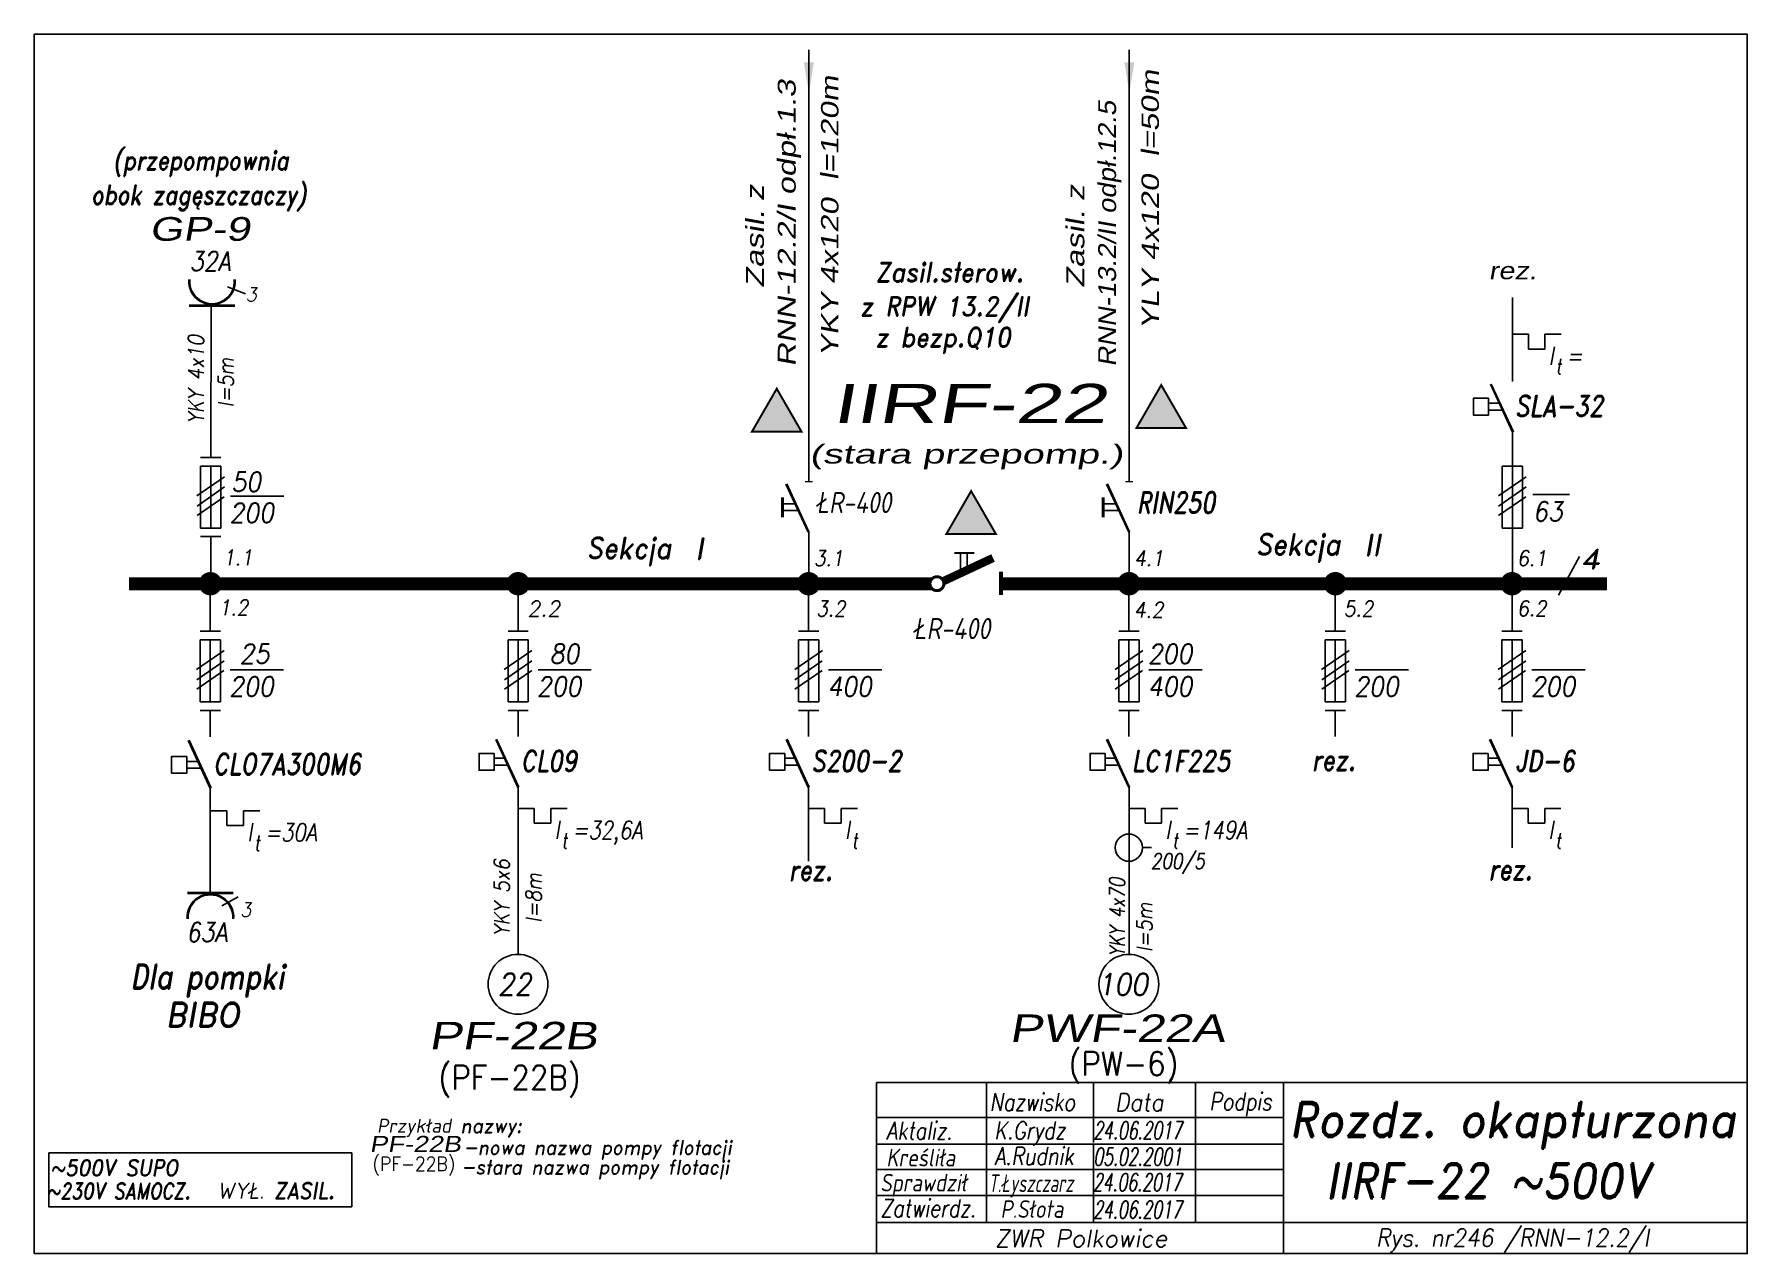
# Model space of a CAD drawing. Extents: x 0 to 295, y 0 to 210.
import ezdxf
from ezdxf.enums import TextEntityAlignment as Align

# ---------------------------------------------------------------- set-up
doc = ezdxf.new("R2010")
doc.units = 0
doc.header["$MEASUREMENT"] = 0
doc.layers.get('0').update_dxf_attribs({"linetype": 'CONTINUOUS'})
for name, color, linetype in [('LINIA', 1, 'CONTINUOUS'), ('LINIE', 4, 'CONTINUOUS'), ('napiecie zwrotne', 7, 'CONTINUOUS'), ('pole12', 7, 'CONTINUOUS')]:
    doc.layers.add(name, color=color, linetype=linetype)
doc.styles.add('ROMAND', font='romand', dxfattribs={"width": 0.8, "oblique": 15, "height": 7})
doc.styles.add('ROMANS', font='romans', dxfattribs={"width": 0.8, "oblique": 15, "height": 3})
doc.styles.get("Standard").update_dxf_attribs({"font": 'txt.shx'})
doc.styles.add('styl1', font='arial.ttf', dxfattribs={"width": 0.8, "oblique": 10, "height": 2.8})

msp = doc.modelspace()

# ---------------------------------------------------------------- hatches: boundary and pattern name
at = {"layer": 'napiecie zwrotne'}
for points in [[(132.28, 141.57), (128.02, 148.95), (123.76, 141.57)], [(198.26, 142.36), (194, 149.74), (189.73, 142.36)], [(165.76, 123.94), (161.49, 131.32), (157.23, 123.94)]]:
    msp.add_hatch(color=2, dxfattribs=at).paths.add_polyline_path(points)

# ---------------------------------------------------------------- linework, layer by layer
at = {"color": 7}
for p, q in [((133.4, 161.94), (133.4, 207.31)), ((188.59, 161.94), (188.59, 207.31)), ((33.26, 166.49), (36.37, 165.31)), ((34.55, 163.37), (26.68, 163.37)), ((34.55, 163.19), (26.68, 163.19)), ((30.46, 163.1), (30.38, 137.12)), ((254.56, 150.19), (254.56, 164.67)), ((133.4, 132.98), (133.4, 161.94)), ((188.59, 132.98), (188.59, 161.94)), ((254.58, 158.34), (257.32, 158.34)), ((257.32, 158.34), (257.32, 155.78)), ((260.18, 158.34), (262.98, 158.34)), ((260.18, 155.78), (260.18, 158.34)), ((257.32, 155.78), (260.18, 155.78)), ((250.46, 146.45), (252.27, 146.45)), ((252.81, 145.28), (250.46, 145.28)), ((254.56, 141.64), (254.56, 136.41)), ((32.13, 137.12), (28.63, 137.12)), ((133.4, 136.41), (133.4, 132.93)), ((188.59, 136.41), (188.59, 132.93)), ((254.56, 136.41), (254.56, 120.06)), ((254.56, 136.41), (254.56, 124.16)), ((32.77, 133.79), (27.99, 130.51)), ((28.63, 124.95), (28.63, 135.64)), ((28.63, 135.64), (32.13, 135.64)), ((30.38, 135.64), (30.38, 124.95)), ((30.38, 135.64), (30.38, 124.95)), ((32.13, 135.64), (32.13, 124.95)), ((256.94, 133.79), (252.17, 130.51)), ((252.81, 135.64), (256.3, 135.64)), ((252.81, 124.95), (252.81, 135.64)), ((256.3, 135.64), (256.3, 124.95)), ((28.03, 128.73), (32.75, 132.03)), ((28.03, 127.13), (32.72, 130.33)), ((33.81, 130.47), (42.98, 130.47)), ((33.81, 130.47), (42.98, 130.47)), ((128.74, 130.22), (128.74, 126.81)), ((128.85, 130.22), (128.85, 126.81)), ((128.99, 130.22), (128.99, 126.81)), ((183.95, 130.22), (183.95, 126.81)), ((184.06, 130.22), (184.06, 126.81)), ((184.2, 130.22), (184.2, 126.81)), ((252.2, 128.73), (256.93, 132.03)), ((252.2, 127.13), (256.89, 130.33)), ((258.08, 130.72), (264.4, 130.72)), ((128.81, 129.13), (131.08, 129.13)), ((131.62, 127.96), (128.81, 127.96)), ((184.02, 129.13), (186.29, 129.13)), ((186.83, 127.96), (184.02, 127.96)), ((32.13, 124.95), (28.63, 124.95)), ((133.4, 124.34), (133.4, 120.06)), ((188.59, 124.39), (188.59, 120.06)), ((256.3, 124.95), (252.81, 124.95)), ((32.13, 123.48), (28.63, 123.48)), ((30.38, 123.48), (30.38, 120.06)), ((30.38, 120.06), (30.38, 115.3)), ((133.4, 120.06), (133.4, 115.3)), ((159.49, 117.89), (159.49, 120.7)), ((160.66, 120.7), (160.66, 118.43)), ((188.59, 120.06), (188.59, 115.3)), ((254.56, 120.06), (254.56, 115.3)), ((262.5, 113.38), (266.15, 120.05)), ((30.32, 107.2), (30.32, 115.34)), ((83.33, 107.2), (83.33, 115.34)), ((133.35, 107.2), (133.35, 115.34)), ((188.53, 107.2), (188.53, 115.34)), ((224.07, 107.2), (224.07, 115.34)), ((254.5, 107.2), (254.5, 115.34)), ((32.08, 107.2), (28.58, 107.2)), ((85.08, 107.2), (81.59, 107.2)), ((135.1, 107.2), (131.6, 107.2)), ((190.28, 107.2), (186.79, 107.2)), ((225.82, 107.2), (222.33, 107.2)), ((256.25, 107.2), (252.76, 107.2)), ((32.72, 103.87), (27.94, 100.59)), ((32.08, 105.72), (28.58, 105.72)), ((28.58, 105.72), (28.58, 95.03)), ((30.32, 95.03), (30.32, 105.72)), ((32.08, 95.03), (32.08, 105.72)), ((85.72, 103.87), (80.94, 100.59)), ((85.08, 105.72), (81.59, 105.72)), ((81.59, 105.72), (81.59, 95.03)), ((83.33, 95.03), (83.33, 105.72)), ((85.08, 95.03), (85.08, 105.72)), ((135.74, 103.87), (130.96, 100.59)), ((135.1, 105.72), (131.6, 105.72)), ((131.6, 105.72), (131.6, 95.03)), ((133.35, 95.03), (133.35, 105.72)), ((135.1, 95.03), (135.1, 105.72)), ((190.93, 103.87), (186.15, 100.59)), ((190.28, 105.72), (186.79, 105.72)), ((186.79, 105.72), (186.79, 95.03)), ((188.53, 95.03), (188.53, 105.72)), ((190.28, 95.03), (190.28, 105.72)), ((226.47, 103.87), (221.69, 100.59)), ((222.33, 105.72), (222.33, 95.03)), ((225.82, 105.72), (222.33, 105.72)), ((224.07, 95.03), (224.07, 105.72)), ((225.82, 95.03), (225.82, 105.72)), ((256.89, 103.87), (252.12, 100.59)), ((256.25, 105.72), (252.76, 105.72)), ((252.76, 105.72), (252.76, 95.03)), ((254.5, 95.03), (254.5, 105.72)), ((256.25, 95.03), (256.25, 105.72)), ((27.98, 98.81), (32.7, 102.11)), ((27.98, 97.21), (32.67, 100.41)), ((33.76, 100.55), (42.93, 100.55)), ((80.98, 98.81), (85.7, 102.11)), ((80.98, 97.21), (85.67, 100.41)), ((86.76, 100.55), (95.93, 100.55)), ((131, 98.81), (135.72, 102.11)), ((131, 97.21), (135.69, 100.41)), ((136.78, 100.55), (145.95, 100.55)), ((186.18, 98.81), (190.91, 102.11)), ((186.18, 97.21), (190.87, 100.41)), ((191.97, 100.55), (201.14, 100.55)), ((221.72, 98.81), (226.45, 102.11)), ((221.72, 97.21), (226.41, 100.41)), ((227.51, 100.55), (236.68, 100.55)), ((252.15, 98.81), (256.88, 102.11)), ((252.15, 97.21), (256.84, 100.41)), ((257.94, 100.55), (267.11, 100.55)), ((28.58, 95.03), (32.08, 95.03)), ((81.59, 95.03), (85.08, 95.03)), ((131.6, 95.03), (135.1, 95.03)), ((186.79, 95.03), (190.28, 95.03)), ((222.33, 95.03), (225.82, 95.03)), ((252.76, 95.03), (256.25, 95.03)), ((32.08, 93.56), (28.58, 93.56)), ((30.32, 89.03), (30.32, 93.56)), ((85.08, 93.56), (81.59, 93.56)), ((83.33, 89.03), (83.33, 93.56)), ((135.1, 93.56), (131.6, 93.56)), ((133.35, 89.03), (133.35, 93.56)), ((190.28, 93.56), (186.79, 93.56)), ((188.53, 89.03), (188.53, 93.56)), ((225.82, 93.56), (222.33, 93.56)), ((224.07, 89.03), (224.07, 93.56)), ((256.25, 93.56), (252.76, 93.56)), ((254.5, 89.03), (254.5, 93.56)), ((30.32, 89.03), (30.32, 89.01)), ((26.25, 84.76), (28.07, 84.76)), ((28.61, 83.59), (26.25, 83.59)), ((79.23, 85.3), (81.05, 85.3)), ((81.58, 84.13), (79.23, 84.13)), ((129.25, 85.3), (131.06, 85.3)), ((131.6, 84.13), (129.25, 84.13)), ((184.43, 85.3), (186.25, 85.3)), ((186.79, 84.13), (184.43, 84.13)), ((250.4, 85.3), (252.22, 85.3)), ((252.76, 84.13), (250.4, 84.13)), ((30.32, 80.1), (30.32, 62.2)), ((83.33, 80.49), (83.33, 69.88)), ((133.35, 80.49), (133.35, 69.88)), ((188.54, 80.49), (188.54, 69.88)), ((254.51, 80.49), (254.51, 69.88)), ((30.43, 76.28), (33.17, 76.28)), ((33.17, 76.28), (33.17, 73.72)), ((36.03, 73.72), (36.03, 76.28)), ((36.03, 76.28), (38.83, 76.28)), ((83.36, 76.66), (86.09, 76.66)), ((86.09, 76.66), (86.09, 74.1)), ((86.09, 74.1), (88.95, 74.1)), ((88.95, 74.1), (88.95, 76.66)), ((88.95, 76.66), (91.75, 76.66)), ((133.38, 76.66), (136.11, 76.66)), ((136.11, 76.66), (136.11, 74.1)), ((136.11, 74.1), (138.97, 74.1)), ((138.97, 74.1), (138.97, 76.66)), ((138.97, 76.66), (141.77, 76.66)), ((188.56, 76.66), (191.3, 76.66)), ((191.3, 76.66), (191.3, 74.1)), ((191.3, 74.1), (194.16, 74.1)), ((194.16, 76.66), (196.96, 76.66)), ((194.16, 74.1), (194.16, 76.66)), ((254.53, 76.66), (257.27, 76.66)), ((257.27, 76.66), (257.27, 74.1)), ((257.27, 74.1), (260.13, 74.1)), ((260.13, 74.1), (260.13, 76.66)), ((260.13, 76.66), (262.92, 76.66)), ((33.17, 73.72), (36.03, 73.72)), ((83.33, 69.88), (83.33, 51.53)), ((133.35, 69.88), (133.35, 67.59)), ((188.54, 69.88), (188.54, 51.53)), ((190.79, 69.93), (192.43, 69.93)), ((26.39, 62.2), (34.26, 62.2)), ((26.39, 62.02), (34.26, 62.02)), ((32.33, 59.89), (35.13, 61.42)), ((163.97, 18.85), (163.97, 29.49)), ((182.42, 29.49), (182.42, 19.11)), ((199.97, 29.49), (199.97, 5.37)), ((145.03, 23.43), (215.14, 23.43)), ((145.03, 18.85), (215.14, 18.85)), ((182.42, 18.85), (182.42, 5.37)), ((54.67, 17.34), (54.67, 8.05)), ((145.03, 14.47), (215.19, 14.47)), ((145.03, 9.98), (215.09, 9.98)), ((151.01, 0), (151.01, 0)), ((151.01, 0), (151.01, 0))]:
    msp.add_line(p, q, dxfattribs=at)
msp.add_lwpolyline([(0, 0), (295, 0), (295, 210), (0, 210)], close=True)
at = {"color": 7, "const_width": 0.35}
for points in [[(123.61, 141.57), (132.13, 141.57), (127.87, 148.95)], [(189.83, 142.19), (198.35, 142.19), (194.09, 149.58)], [(157.09, 123.94), (165.61, 123.94), (161.35, 131.32)]]:
    msp.add_lwpolyline(points, close=True, dxfattribs=at)
at = {"color": 7}
for points in [[(250.46, 147.3), (250.46, 144.4), (247.85, 144.4), (247.85, 147.3)], [(26.25, 85.61), (26.25, 82.72), (23.64, 82.72), (23.64, 85.61)], [(79.23, 86.15), (79.23, 83.25), (76.62, 83.25), (76.62, 86.15)], [(129.25, 86.15), (129.25, 83.25), (126.64, 83.25), (126.64, 86.15)], [(184.43, 86.15), (184.43, 83.25), (181.83, 83.25), (181.83, 86.15)], [(250.4, 86.15), (250.4, 83.25), (247.8, 83.25), (247.8, 86.15)]]:
    msp.add_lwpolyline(points, close=True, dxfattribs=at)
for points, const_width in [([(132.71, 132.93), (134.06, 132.93)], 0.221), ([(187.89, 132.93), (189.24, 132.93)], 0.221), ([(156.46, 115.75), (165.12, 119.8)], 1.43), ([(161.89, 120.67), (158.48, 120.67)], 0.331), ([(16.33, 115.35), (154.36, 115.35)], 2.21), ([(166.57, 115.35), (270.87, 115.35)], 2.21), ([(166.48, 117.43), (166.48, 113.44)], 0.662)]:
    msp.add_lwpolyline(points, dxfattribs=dict(at, const_width=const_width))
for points, const_width in [([(29.23, 115.37, 1), (31.44, 115.37, 1)], 1.81), ([(82.23, 115.37, 1), (84.45, 115.37, 1)], 1.81), ([(132.25, 115.37, 1), (134.46, 115.37, 1)], 1.81), ([(154.15, 115.37, 1), (156.77, 115.37, 1)], 0.291), ([(154.4, 115.37, 1), (156.51, 115.37, 1)], 0.234), ([(187.43, 115.37, 1), (189.65, 115.37, 1)], 1.81), ([(222.97, 115.37, 1), (225.19, 115.37, 1)], 1.81), ([(253.4, 115.37, 1), (255.62, 115.37, 1)], 1.81)]:
    msp.add_lwpolyline(points, format="xyb", close=True, dxfattribs=dict(at, const_width=const_width))
for points in [[(2.48, 17.34), (2.48, 8.05), (54.67, 8.05)], [(54.67, 17.34), (2.48, 17.34)]]:
    msp.add_lwpolyline(points, dxfattribs=at)
for centre, radius in [((188.51, 69.91), 2.35), ((83.31, 46.38), 5.15), ((188.52, 46.38), 5.15)]:
    msp.add_circle(centre, radius, dxfattribs=at)
for centre, radius, start, end in [((30.61, 167.46), 4.01, 175.7159, 4.2841), ((30.61, 167.45), 3.85, 175.7159, 4.2841), ((30.34, 57.93), 4.01, 355.7159, 184.2841), ((30.34, 57.94), 3.85, 355.7159, 184.2841)]:
    msp.add_arc(centre, radius, start, end, dxfattribs=at)
for points in [[(132.55, 205.15), (133.41, 199.86), (134.26, 205.15)], [(187.74, 205.15), (188.59, 199.86), (189.45, 205.15)], [(154.79, 116.45), (154.16, 115.79), (154.16, 116.44)], [(154.9, 114.24), (154.27, 114.9), (154.27, 114.25)]]:
    msp.add_solid(points, dxfattribs=at)
at = {"layer": 'LINIA', "color": 7}
for p, q in [((254.58, 141.46), (250.77, 149.71)), ((254.73, 141.51), (250.91, 149.76)), ((133.28, 124.25), (129.46, 132.51)), ((133.42, 124.3), (129.61, 132.56)), ((188.48, 124.25), (184.67, 132.51)), ((188.63, 124.3), (184.82, 132.56)), ((83.43, 80.31), (79.62, 88.57)), ((133.45, 80.31), (129.64, 88.57)), ((188.63, 80.31), (184.82, 88.57)), ((254.6, 80.31), (250.79, 88.57)), ((30.32, 80.1), (26.51, 88.35)), ((30.47, 80.19), (26.66, 88.45)), ((83.28, 80.26), (79.47, 88.52)), ((133.3, 80.26), (129.49, 88.52)), ((188.49, 80.26), (184.67, 88.52)), ((254.46, 80.26), (250.64, 88.52))]:
    msp.add_line(p, q, dxfattribs=at)
at = {"layer": 'LINIE', "color": 7}
for p, q in [((145.03, 29.49), (295, 29.49)), ((145.03, 29.49), (145.03, 0)), ((215.14, 29.46), (215.14, -0.03)), ((295, 29.49), (295, 0)), ((163.97, 18.85), (163.97, 5.37)), ((145.03, 5.37), (295.1, 5.37)), ((145.01, 0), (295, 0)), ((295, 0), (151, 0)), ((151, 0), (151, 0))]:
    msp.add_line(p, q, dxfattribs=at)

# ---------------------------------------------------------------- texts
at = {"color": 7, "oblique": 10}
for s, height, style, width, p in [('YLY 4x120  l=50m', 3, 'styl1', 1.3, (193.69, 159.2)), ('RNN-12.2/I odpł.1.3', 3.08, 'styl1', 1.3, (131.13, 152.74)), ('YKY 4x120  l=120m', 3, 'styl1', 1.3, (138.5, 154.55)), ('RNN-13.2/II odpł.12.5', 3.08, 'styl1', 1.1, (186.31, 152.74)), ('Zasil. z ', 3.08, 'styl1', 1.3, (125.65, 166.34)), ('Zasil. z ', 3.08, 'styl1', 1.3, (180.84, 166.34)), ('YKY 4x10', 2.647, 'ROMANS', 0.9, (29.18, 142.9)), ('l=5m', 2.647, 'ROMANS', 0.9, (34.32, 145.71)), ('YKY 5x6', 2.647, 'ROMANS', 0.9, (81.84, 54.64)), ('l=8m', 2.647, 'ROMANS', 0.9, (87.33, 56.96)), ('YKY 4x70', 2.647, 'ROMANS', 0.8, (187.82, 51.12)), ('l=5m', 2.647, 'ROMANS', 0.9, (192.54, 51.88))]:
    msp.add_text(s, height=height, rotation=90, dxfattribs=dict(at, style=style, width=width)).set_placement(p)
for s, height, style, width, p in [('(przepompownia', 3.3087, 'ROMAND', 0.8, (13.63, 186.64)), ('obok zagęszczaczy)', 3.3087, 'ROMAND', 0.8, (9.77, 180.7)), ('GP-9', 4.085, 'styl1', 1.3, (19.82, 174.43)), ('32A', 3.309, 'ROMANS', 0.85, (26.77, 169.25)), ('Zasil.sterow.', 3.3087, 'ROMAND', 0.9, (144.9, 167.36)), ('rez.', 2.962, 'styl1', 1.2, (250.48, 167.81)), ('3', 2.43, 'ROMANS', 0.9, (36.44, 163.96)), ('z RPW 13.2/II', 3.3087, 'ROMAND', 0.9, (142.19, 161.49)), ('z bezp.Q10', 3.309, 'ROMAND', 0.9, (144.82, 156.16)), ('I', 3.09, 'ROMANS', 0.9, (260.77, 153.09)), ('t', 2.65, 'ROMANS', 0.8, (261.97, 151.44)), ('=', 3.09, 'ROMANS', 0.8, (263.9, 153.07)), ('IIRF-22', 6.769, 'styl1', 1.5, (137.37, 143.02)), ('SLA-32', 3.64, 'ROMAND', 0.8, (254.99, 144.17)), ('(stara przepomp.)', 3.2679, 'styl1', 1.5, (133.49, 136.07)), ('50', 3.309, 'ROMANS', 0.9, (33.96, 131.25)), ('ŁR-400', 3.64, 'ROMAND', 0.78, (134.7, 127.53)), ('RIN250', 3.64, 'ROMAND', 0.78, (189.88, 127.53)), ('200', 3.309, 'ROMANS', 0.9, (33.62, 125.93)), ('63', 3.309, 'ROMANS', 0.9, (258.12, 126.16)), ('Sekcja ', 3.64, 'ROMAND', 0.9, (210.36, 120.33)), ('1.1', 2.647, 'ROMANS', 0.9, (32.52, 118.56)), ('Sekcja ', 3.64, 'ROMAND', 0.9, (95.12, 119.71)), ('3.1', 2.647, 'ROMANS', 0.9, (134.25, 118.43)), ('4.1', 2.647, 'ROMANS', 0.9, (189.4, 118.43)), ('6.1', 2.647, 'ROMANS', 0.9, (255.37, 118.43)), ('4', 3.31, 'ROMAND', 1.2, (266.23, 117.99)), ('1.2', 2.647, 'ROMANS', 0.9, (31.78, 109.95)), ('3.2', 2.647, 'ROMANS', 0.9, (134.64, 109.75)), ('4.2', 2.647, 'ROMANS', 0.9, (189.38, 109.54)), ('5.2', 2.647, 'ROMANS', 0.9, (225.51, 109.75)), ('6.2', 2.647, 'ROMANS', 0.9, (255.37, 109.79)), ('ŁR-400', 3.64, 'ROMAND', 0.8, (151.43, 105.82)), ('25', 3.309, 'ROMANS', 0.9, (35.39, 101.65)), ('80', 3.309, 'ROMANS', 0.9, (88.75, 101.65)), ('200', 3.309, 'ROMANS', 0.9, (191.78, 101.63)), ('200', 3.309, 'ROMANS', 0.9, (33.57, 96.01)), ('200', 3.309, 'ROMANS', 0.9, (86.57, 96.01)), ('400', 3.309, 'ROMANS', 0.9, (136.59, 96.01)), ('400', 3.309, 'ROMANS', 0.9, (191.78, 96.01)), ('200', 3.309, 'ROMANS', 0.9, (227.32, 96.01)), ('200', 3.309, 'ROMANS', 0.9, (257.74, 96.01)), ('CLO7A300M6', 3.64, 'ROMAND', 0.8, (30.78, 82.48)), ('CL09', 3.64, 'ROMAND', 0.8, (83.76, 83.02)), ('S200-2', 3.64, 'ROMAND', 0.8, (133.78, 83.02)), ('LC1F225', 3.64, 'ROMAND', 0.8, (188.97, 83.02)), ('rez.', 3.64, 'ROMAND', 0.8, (219.97, 83.17)), ('JD-6', 3.64, 'ROMAND', 0.8, (254.94, 83.02)), ('I', 3.09, 'ROMANS', 0.9, (36.63, 71.03)), ('=30A', 3.088, 'ROMANS', 0.8, (39.75, 71.01)), ('I', 3.09, 'ROMANS', 0.9, (89.55, 71.42)), ('=32,6A', 3.088, 'ROMANS', 0.8, (92.68, 71.39)), ('I', 3.09, 'ROMANS', 0.9, (139.57, 71.42)), ('I', 3.09, 'ROMANS', 0.9, (194.76, 71.42)), ('=149A', 3.088, 'ROMANS', 0.8, (197.88, 71.39)), ('I', 3.09, 'ROMANS', 0.9, (260.72, 71.42)), ('t', 2.65, 'ROMANS', 0.8, (37.82, 69.38)), ('t', 2.65, 'ROMANS', 0.8, (90.75, 69.76)), ('t', 2.65, 'ROMANS', 0.8, (140.77, 69.76)), ('t', 2.65, 'ROMANS', 0.8, (195.95, 69.76)), ('t', 2.65, 'ROMANS', 0.8, (261.92, 69.76)), ('200/5', 2.647, 'ROMANS', 0.8, (192.3, 66.27)), ('rez.', 3.64, 'ROMAND', 0.8, (129.9, 64.24)), ('rez.', 3.64, 'ROMAND', 0.8, (250.42, 64.35)), ('3', 2.43, 'ROMANS', 0.9, (35.48, 58.02)), ('63A', 3.309, 'ROMANS', 0.85, (26.21, 53.7)), ('Dla pompki ', 4.2015, 'ROMAND', 0.8, (16.58, 45.61)), ('22', 3.75, 'ROMANS', 0.9, (79.86, 44.48)), ('100', 3.75, 'ROMANS', 0.9, (183.12, 44.48)), ('Nazwisko', 3.04, 'ROMANS', 0.8, (164.55, 24.58)), ('Data', 3.04, 'ROMANS', 0.9, (186.15, 24.53)), ('Podpis', 3.04, 'ROMANS', 0.8, (202.36, 24.68)), ('Przykład nazwy:', 2.4, 'ROMAND', 0.95, (59.05, 20.82)), ('Aktaliz.', 3.04, 'ROMANS', 0.8, (146.75, 19.65)), ('K.Grydz', 3.04, 'ROMANS', 0.8, (165.36, 19.69)), ('24.06.2017', 3.04, 'ROMANS', 0.65, (182.39, 19.68)), ('-nowa nazwa pompy flotacji', 2.4, 'ROMAND', 0.95, (73.9, 17.07)), ('Kreśliła', 3.04, 'ROMANS', 0.8, (146.75, 15.01)), ('A.Rudnik', 3.04, 'ROMANS', 0.8, (165.36, 15.27)), ('05.02.2001', 3.04, 'ROMANS', 0.65, (182.39, 15.16)), ('~500V SUPO', 2.8, 'ROMAND', 0.9, (2.73, 13.36)), ('-stara nazwa pompy flotacji', 2.4, 'ROMAND', 0.95, (73.55, 13.66)), ('IIRF-22 ~500V', 6, 'ROMAND', 0.9, (222.42, 9.54)), ('~230V SAMOCZ.', 2.7999, 'ROMAND', 0.8, (2.13, 9.37)), ('WYŁ. ZASIL.', 2.7999, 'ROMAND', 0.9, (31.54, 9.42)), ('Sprawdził', 3.04, 'ROMANS', 0.8, (145.7, 10.69)), ('T.Łyszczarz', 3.04, 'ROMANS', 0.65, (164.31, 10.59)), ('24.06.2017', 3.04, 'ROMANS', 0.65, (182.32, 10.77)), ('Zatwierdz.', 3.04, 'ROMANS', 0.8, (145.7, 6.29)), ('P.Słota', 3.04, 'ROMANS', 0.8, (166.41, 6.15)), ('24.06.2017', 3.04, 'ROMANS', 0.65, (182.37, 6.04)), (' Rys. nr246 /RNN-12.2/I', 3.04, 'ROMANS', 0.9, (229.23, 1.21))]:
    msp.add_text(s, height=height, dxfattribs=dict(at, style=style, width=width)).set_placement(p)
for s, height, style, p in [('I ', 3.64, 'ROMAND', (113.82, 119.6)), ('II ', 3.64, 'ROMAND', (229.06, 120.22)), ('2.2', 2.647, 'ROMANS', (84.94, 109.75)), ('BIBO', 4.202, 'ROMAND', (22.6, 39.03)), ('ZWR Polkowice', 3, 'ROMANS', (165.42, 1.11))]:
    msp.add_text(s, height=height, dxfattribs=dict(at, style=style)).set_placement(p)
at = {"color": 7, "lineweight": 30, "width": 0.9}
for s, height, p in [('(PW-6)', 4.122, (178.15, 30.65)), ('(PF-22B)', 4.122, (69.62, 28.27)), ('(PF-22B)', 2.4, (58.25, 14.24))]:
    msp.add_text(s, height=height, dxfattribs=at).set_placement(p)
at = {"color": 7, "style": 'ROMAND', "oblique": 10, "width": 0.833187}
msp.add_text('Rozdz. okapturzona', height=6, dxfattribs=at).set_placement((216.17, 20.08), (293.06, 20.08), align=Align.FIT)
at = {"color": 6, "style": 'styl1', "oblique": 10, "width": 1.2}
msp.add_text('PF-22B', height=2.773, dxfattribs=at).set_placement((57.74, 17.49))
at = {"layer": 'pole12', "color": 6, "lineweight": 35, "style": 'styl1', "oblique": 10, "width": 1.3}
for s, p in [('PF-22B', (67.92, 35.19)), ('PWF-22A', (167.91, 36.46))]:
    msp.add_text(s, height=4.719, dxfattribs=at).set_placement(p)

doc.saveas('drawing.dxf')
